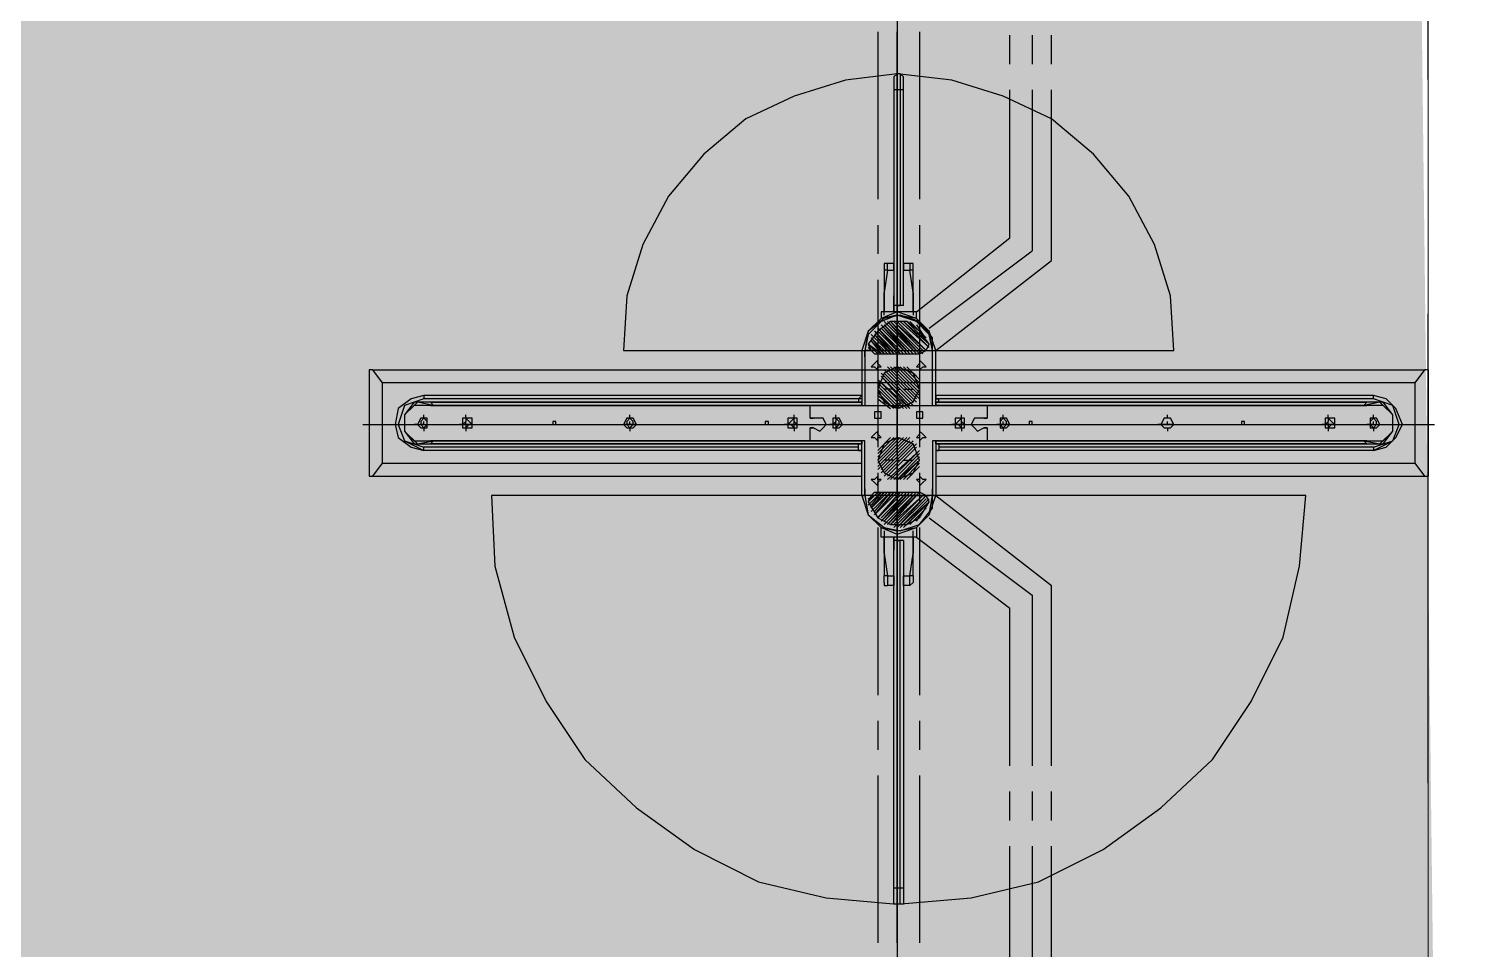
# Model space of a CAD drawing. Header units: millimetres. Extents: x 2335845 to 2509607, y 289014 to 361737.
# Drawn here: x 2374382 to 2375909, y 324178 to 325159 of the extents above; entities that cross this region are included whole.
import ezdxf

# ---------------------------------------------------------------- set-up
doc = ezdxf.new("R2010")
doc.units = ezdxf.units.MM
doc.linetypes.add('DASHED', pattern=[0.75, 0.5, -0.25])
for name, color, linetype in [('FLOOR MARK', 7, 'Continuous'), ('PDF_6', 7, 'Continuous'), ('PDF_AR_01_PARTITION FULL HT', 7, 'Continuous'), ('PDF_BORDTEXT', 7, 'Continuous'), ('PDF_Centre', 7, 'Continuous'), ('PDF_DIMS', 7, 'Continuous'), ('PDF_FLs Combi Centre (N-W)', 7, 'Continuous'), ('PDF_NEW', 7, 'Continuous')]:
    doc.layers.add(name, color=color, linetype=linetype)
for name, color, linetype, lineweight in [('FURNITURE', 30, 'Continuous', 5), ('TOA-FC-GYPSUM', 250, 'Continuous', 5), ('TOA-FL-CPT-1', 8, 'Continuous', 5), ('TOA-FL-TILE-1', 8, 'Continuous', 5)]:
    doc.layers.add(name, color=color, linetype=linetype, lineweight=lineweight)

# ---------------------------------------------------------------- blocks, each defined once
blk = doc.blocks.new('G$C45963954')
at = {"layer": 'PDF_6', "color": 6, "true_color": 0xff00ff}
for points in [[(944.8, 689.5), (919.3, 660.3), (948.5, 689.5), (919.3, 656.7)], [(919.3, 667.6), (937.6, 685.8)], [(919.3, 663.9), (941.2, 685.8)], [(952.1, 685.8), (919.3, 649.4), (952.1, 682.2)], [(955.8, 682.2), (919.3, 645.7), (955.8, 678.5), (919.3, 642.1), (955.8, 674.9), (919.3, 638.4)], [(923, 674.9), (933.9, 682.2)], [(1149.1, 638.4), (1112.7, 674.9), (1149.1, 642.1), (1112.7, 678.5), (1149.1, 645.7), (1116.3, 682.2), (1149.1, 649.4)], [(1152.8, 649.4), (1116.3, 685.8), (1152.8, 653), (1120, 685.8)], [(1152.8, 656.7), (1120, 689.5)], [(1152.8, 660.3), (1123.6, 689.5), (1149.1, 660.3)], [(1149.1, 663.9), (1127.3, 685.8)], [(1149.1, 667.6), (1130.9, 685.8)], [(1145.5, 674.9), (1134.5, 682.2)], [(955.8, 671.2), (923, 638.4), (955.8, 667.6), (923, 634.8), (955.8, 663.9), (926.6, 634.8)], [(970.4, 663.9), (985, 678.5)], [(970.4, 660.3), (988.6, 678.5)], [(970.4, 656.7), (992.3, 678.5)], [(970.4, 642.1), (1006.9, 678.5)], [(974, 667.6), (981.3, 674.9)], [(977.7, 638.4), (1010.5, 671.2)], [(1014.2, 667.6), (981.3, 634.8), (1017.8, 667.6), (985, 631.1), (1017.8, 663.9), (985, 631.1)], [(1087.1, 631.1), (1050.6, 667.6)], [(1090.8, 638.4), (1057.9, 671.2)], [(1098.1, 642.1), (1065.2, 678.5), (1098.1, 645.7), (1065.2, 678.5)], [(1072.5, 678.5), (1098.1, 653), (1076.2, 678.5), (1098.1, 656.7)], [(1098.1, 660.3), (1079.8, 678.5)], [(1098.1, 663.9), (1083.5, 678.5)], [(1094.4, 667.6), (1087.1, 674.9)], [(1141.8, 634.8), (1112.7, 663.9), (1145.5, 634.8), (1112.7, 667.6), (1145.5, 638.4), (1112.7, 671.2)], [(955.8, 660.3), (926.6, 631.1), (955.8, 656.7), (930.3, 631.1)], [(955.8, 653), (930.3, 627.5), (955.8, 649.4), (933.9, 627.5), (955.8, 645.7), (933.9, 623.8)], [(995.9, 631.1), (1017.8, 653)], [(1072.5, 631.1), (1050.6, 653)], [(1141.8, 631.1), (1112.7, 656.7), (1141.8, 631.1), (1112.7, 660.3)], [(1138.2, 627.5), (1112.7, 649.4), (1138.2, 627.5), (1112.7, 653)], [(955.8, 642.1), (937.6, 623.8), (955.8, 638.4), (941.2, 623.8), (955.8, 634.8), (944.8, 620.2), (955.8, 631.1)], [(999.6, 631.1), (1017.8, 649.4), (1003.2, 631.1)], [(1006.9, 631.1), (1017.8, 645.7)], [(1065.2, 631.1), (1050.6, 645.7)], [(1134.5, 623.8), (1112.7, 645.7), (1134.5, 627.5)], [(1130.9, 623.8), (1112.7, 638.4), (1130.9, 623.8), (1112.7, 642.1)], [(1127.3, 620.2), (1112.7, 634.8), (1127.3, 623.8)], [(948.5, 620.2), (955.8, 627.5)], [(1123.6, 620.2), (1112.7, 631.1)], [(1120, 620.2), (1116.3, 627.5)], [(1120, 623.8), (1116.3, 623.8)]]:
    blk.add_lwpolyline(points, dxfattribs=at)
for points in [[(919.3, 653), (952.1, 685.8)], [(970.4, 653), (995.9, 678.5)], [(970.4, 649.4), (999.6, 678.5)], [(970.4, 645.7), (1003.2, 678.5)], [(974, 642.1), (1006.9, 674.9)], [(974, 638.4), (1010.5, 674.9)], [(977.7, 634.8), (1014.2, 671.2)], [(1090.8, 634.8), (1054.3, 671.2)], [(1087.1, 634.8), (1054.3, 667.6)], [(1094.4, 638.4), (1057.9, 674.9)], [(1094.4, 642.1), (1061.6, 674.9)], [(1098.1, 649.4), (1068.9, 678.5)], [(988.6, 631.1), (1017.8, 660.3)], [(992.3, 631.1), (1017.8, 656.7)], [(1083.5, 631.1), (1050.6, 663.9)], [(1079.8, 631.1), (1050.6, 660.3)], [(1076.2, 631.1), (1050.6, 656.7)], [(1068.9, 631.1), (1050.6, 649.4)]]:
    blk.add_lwpolyline(points, close=True, dxfattribs=at)
at = {"layer": 'PDF_AR_01_PARTITION FULL HT', "color": 2, "true_color": 0xffff00}
blk.add_lwpolyline([(120.4, 653), (2247.2, 653)], dxfattribs=at)
at = {"layer": 'PDF_BORDTEXT', "color": 2, "true_color": 0xffff00}
for points in [[(952.1, 342.9), (952.1, 966.7)], [(638.4, 653), (952.1, 653)], [(1579.6, 653), (1116.3, 653)]]:
    blk.add_lwpolyline(points, dxfattribs=at)
at = {"layer": 'PDF_Centre', "color": 8, "true_color": 0x808080}
for points in [[(627.5, 828.1), (594.6, 828.1)], [(850, 828.1), (656.7, 828.1)], [(952.1, 696.8), (850, 828.1)], [(1116.3, 696.8), (1218.5, 828.1)], [(1422.7, 828.1), (1218.5, 828.1)], [(1484.8, 828.1), (1451.9, 828.1)], [(1703.6, 828.1), (1513.9, 828.1)], [(594.6, 806.2), (627.5, 806.2)], [(656.7, 806.2), (839.1, 806.2)], [(926.6, 689.5), (839.1, 806.2)], [(1141.8, 689.5), (1229.4, 806.2)], [(1229.4, 806.2), (1422.7, 806.2)], [(1451.9, 806.2), (1484.8, 806.2)], [(1513.9, 806.2), (1703.6, 806.2)], [(627.5, 780.7), (594.6, 780.7)], [(824.5, 780.7), (656.7, 780.7)], [(908.4, 674.9), (824.5, 780.7)], [(1163.7, 674.9), (1244, 780.7)], [(1422.7, 780.7), (1244, 780.7)], [(1484.8, 780.7), (1451.9, 780.7)], [(1703.6, 780.7), (1513.9, 780.7)], [(591, 678.5), (780.7, 678.5)], [(809.9, 678.5), (842.7, 678.5)], [(871.9, 678.5), (1061.6, 678.5)], [(1090.8, 678.5), (1123.6, 678.5)], [(1152.8, 678.5), (1342.5, 678.5)], [(1371.7, 678.5), (1404.5, 678.5)], [(1433.7, 678.5), (1623.4, 678.5)], [(780.7, 653), (591, 653)], [(842.7, 653), (809.9, 653)], [(1061.6, 653), (871.9, 653)], [(1123.6, 653), (1090.8, 653)], [(1342.5, 653), (1152.8, 653)], [(1404.5, 653), (1371.7, 653)], [(1623.4, 653), (1433.7, 653)], [(591, 631.1), (780.7, 631.1)], [(809.9, 631.1), (842.7, 631.1)], [(871.9, 631.1), (1061.6, 631.1)], [(1090.8, 631.1), (1123.6, 631.1)], [(1152.8, 631.1), (1342.5, 631.1)], [(1371.7, 631.1), (1404.5, 631.1)], [(1433.7, 631.1), (1623.4, 631.1)]]:
    blk.add_lwpolyline(points, dxfattribs=at)
at = {"layer": 'PDF_DIMS', "color": 4, "true_color": 0x00ffff}
blk.add_lwpolyline([(1036.1, 47.4), (1036.1, 1262.2)], dxfattribs=at)
at = {"layer": 'PDF_FLs Combi Centre (N-W)', "color": 2}
for points in [[(974, 1254.9), (974, 1251.3)], [(974, 1254.9), (1094.4, 1254.9)], [(988.6, 1240.3), (974, 1251.3)], [(974, 58.4), (974, 1251.3)], [(1094.4, 1251.3), (1079.8, 1240.3)], [(1094.4, 1251.3), (1094.4, 1254.9)], [(1094.4, 696.8), (1094.4, 1251.3)], [(1079.8, 1240.3), (988.6, 1240.3)], [(988.6, 1240.3), (988.6, 69.3)], [(1079.8, 696.8), (1079.8, 1240.3)], [(1061.6, 1192.9), (1054.3, 1214.8), (1036.1, 1222.1), (1014.2, 1214.8), (1006.9, 1192.9)], [(1057.9, 1185.6), (1057.9, 1203.9), (1043.3, 1214.8), (1025.1, 1214.8), (1010.5, 1203.9), (1010.5, 1185.6)], [(1054.3, 1182), (1057.9, 1200.2), (1043.3, 1214.8), (1025.1, 1214.8), (1010.5, 1200.2), (1014.2, 1182)], [(1054.3, 1185.6), (1054.3, 1203.9), (1043.3, 1214.8), (1025.1, 1214.8), (1014.2, 1203.9), (1014.2, 1185.6)], [(1054.3, 1185.6), (1054.3, 1203.9), (1043.3, 1214.8), (1025.1, 1214.8), (1014.2, 1203.9), (1014.2, 1185.6)], [(1006.9, 1192.9), (1006.9, 700.4)], [(1010.5, 1185.6), (1014.2, 1182)], [(1010.5, 696.8), (1010.5, 1185.6)], [(1014.2, 755.2), (1014.2, 1185.6)], [(1014.2, 1182), (1014.2, 1185.6)], [(1054.3, 1185.6), (1054.3, 755.2)], [(1054.3, 1185.6), (1054.3, 1182)], [(1054.3, 1182), (1057.9, 1185.6)], [(1057.9, 1185.6), (1057.9, 696.8)], [(1061.6, 1192.9), (1061.6, 700.4)], [(1014.2, 1182), (1014.2, 1178.3)], [(1014.2, 1182), (1014.2, 1178.3)], [(1014.2, 1182), (1014.2, 696.8)], [(1054.3, 1178.3), (1054.3, 1182)], [(1054.3, 696.8), (1054.3, 1182)], [(1054.3, 1178.3), (1054.3, 1182)], [(1057.9, 1171), (1057.9, 715)], [(1036.1, 1149.1), (1036.1, 1138.2)], [(1116.3, 193.3), (1196.6, 197), (1276.8, 218.9), (1349.8, 255.4), (1415.5, 299.1), (1470.2, 357.5), (1517.6, 423.2), (1554.1, 496.1), (1572.3, 572.7), (1579.6, 653), (1572.3, 736.9), (1554.1, 813.5), (1517.6, 886.5), (1470.2, 952.1), (1415.5, 1010.5), (1349.8, 1054.3), (1276.8, 1090.8), (1196.6, 1109), (1116.3, 1116.3)], [(1116.3, 1116.3), (1116.3, 193.3)], [(952.1, 966.7), (890.1, 963.1), (831.8, 944.8), (777, 915.7), (729.6, 875.5), (689.5, 828.1), (663.9, 773.4), (645.7, 715), (638.4, 653), (645.7, 594.6), (663.9, 536.3), (689.5, 481.5), (729.6, 434.1), (777, 394), (831.8, 364.8), (890.1, 346.6), (952.1, 342.9)], [(1036.1, 966.7), (1036.1, 952.1)], [(1036.1, 780.7), (1036.1, 769.7)], [(1014.2, 755.2), (1028.8, 755.2)], [(1014.2, 554.5), (1014.2, 755.2)], [(1014.2, 755.2), (1028.8, 755.2)], [(1028.8, 751.5), (1028.8, 755.2)], [(1028.8, 755.2), (1028.8, 751.5)], [(1028.8, 751.5), (1028.8, 744.2), (1028.8, 740.6), (1036.1, 736.9), (1039.7, 740.6), (1043.3, 744.2), (1039.7, 751.5)], [(1028.8, 751.5), (1028.8, 744.2), (1028.8, 740.6), (1036.1, 736.9), (1039.7, 740.6), (1043.3, 744.2), (1039.7, 751.5)], [(1039.7, 755.2), (1054.3, 755.2)], [(1039.7, 755.2), (1039.7, 751.5)], [(1039.7, 751.5), (1039.7, 755.2)], [(1039.7, 755.2), (1054.3, 755.2)], [(1054.3, 755.2), (1054.3, 693.1)], [(1036.1, 729.6), (1036.1, 718.7)], [(1057.9, 715), (1057.9, 711.4)], [(1003.2, 696.8), (1006.9, 696.8), (1006.9, 700.4)], [(1010.5, 700.4), (1006.9, 700.4)], [(1010.5, 700.4), (1010.5, 696.8)], [(1057.9, 700.4), (1057.9, 696.8)], [(1057.9, 700.4), (1065.2, 700.4)], [(1065.2, 696.8), (1065.2, 700.4)], [(952.1, 696.8), (930.3, 689.5), (915.7, 674.9), (908.4, 653), (915.7, 634.8), (930.3, 620.2), (952.1, 612.9)], [(952.1, 693.1), (933.9, 689.5), (919.3, 674.9), (912, 653), (919.3, 634.8), (933.9, 620.2), (952.1, 616.5)], [(952.1, 693.1), (930.3, 689.5), (915.7, 674.9), (912, 653), (915.7, 634.8), (930.3, 620.2), (952.1, 616.5)], [(952.1, 693.1), (930.3, 689.5), (919.3, 674.9), (912, 653), (919.3, 634.8), (930.3, 620.2), (952.1, 616.5)], [(959.4, 693.1), (937.6, 693.1), (919.3, 678.5), (912, 656.7), (915.7, 638.4), (930.3, 620.2), (952.1, 616.5)], [(944.8, 689.5), (930.3, 678.5), (919.3, 663.9), (919.3, 645.7), (930.3, 631.1), (944.8, 620.2)], [(955.8, 678.5), (952.1, 685.8), (944.8, 689.5)], [(1014.2, 696.8), (952.1, 696.8)], [(1014.2, 693.1), (952.1, 693.1)], [(1014.2, 693.1), (952.1, 693.1)], [(959.4, 693.1), (952.1, 693.1)], [(959.4, 693.1), (955.8, 693.1)], [(1010.5, 696.8), (1014.2, 696.8)], [(1057.9, 696.8), (1054.3, 696.8)], [(1054.3, 696.8), (1116.3, 696.8)], [(1054.3, 693.1), (1116.3, 693.1)], [(1054.3, 693.1), (1116.3, 693.1)], [(1109, 693.1), (1116.3, 693.1)], [(1109, 693.1), (1112.7, 693.1)], [(1112.7, 693.1), (1109, 693.1)], [(1112.7, 693.1), (1109, 693.1)], [(1116.3, 616.5), (1138.2, 620.2), (1152.8, 638.4), (1156.4, 656.7), (1149.1, 678.5), (1130.9, 693.1), (1112.7, 693.1)], [(1123.6, 689.5), (1116.3, 685.8), (1112.7, 678.5)], [(1116.3, 612.9), (1138.2, 620.2), (1152.8, 634.8), (1160.1, 653), (1152.8, 674.9), (1138.2, 689.5), (1116.3, 696.8)], [(1116.3, 616.5), (1138.2, 620.2), (1152.8, 634.8), (1156.4, 653), (1152.8, 674.9), (1138.2, 689.5), (1116.3, 693.1)], [(1116.3, 616.5), (1138.2, 620.2), (1152.8, 634.8), (1156.4, 653), (1152.8, 674.9), (1138.2, 689.5), (1116.3, 693.1)], [(1116.3, 616.5), (1138.2, 620.2), (1152.8, 634.8), (1156.4, 653), (1152.8, 674.9), (1138.2, 689.5), (1116.3, 693.1)], [(1123.6, 620.2), (1141.8, 631.1), (1149.1, 645.7), (1149.1, 663.9), (1141.8, 678.5), (1123.6, 689.5)], [(860.9, 671.2), (857.3, 671.2), (853.6, 671.2)], [(853.6, 671.2), (853.6, 667.6)], [(853.6, 667.6), (853.6, 660.3)], [(886.5, 671.2), (860.9, 671.2)], [(908.4, 671.2), (886.5, 671.2)], [(915.7, 674.9), (908.4, 674.9)], [(908.4, 674.9), (908.4, 671.2)], [(908.4, 671.2), (908.4, 638.4)], [(955.8, 627.5), (955.8, 678.5)], [(1112.7, 627.5), (1112.7, 678.5)], [(1152.8, 674.9), (1163.7, 674.9)], [(1163.7, 674.9), (1163.7, 671.2)], [(1163.7, 671.2), (1163.7, 638.4)], [(1163.7, 671.2), (1182, 671.2)], [(1207.5, 671.2), (1182, 671.2)], [(1207.5, 671.2), (1211.2, 671.2), (1214.8, 671.2)], [(1218.5, 667.6), (1214.8, 671.2)], [(1218.5, 667.6), (1218.5, 660.3)], [(642.1, 660.3), (638.4, 656.7)], [(638.4, 656.7), (656.7, 656.7)], [(638.4, 656.7), (638.4, 653)], [(638.4, 656.7), (901.1, 656.7)], [(656.7, 653), (638.4, 653)], [(638.4, 653), (642.1, 649.4)], [(901.1, 653), (638.4, 653)], [(656.7, 660.3), (642.1, 660.3)], [(901.1, 660.3), (642.1, 660.3)], [(853.6, 660.3), (860.9, 660.3)], [(890.1, 660.3), (860.9, 660.3)], [(901.1, 660.3), (901.1, 656.7)], [(901.1, 660.3), (901.1, 656.7)], [(901.1, 656.7), (901.1, 653)], [(901.1, 653), (901.1, 656.7)], [(901.1, 653), (901.1, 649.4)], [(901.1, 653), (901.1, 649.4)], [(1014.2, 656.7), (1010.5, 656.7)], [(1014.2, 653), (1010.5, 653)], [(1014.2, 656.7), (1014.2, 653)], [(1167.4, 660.3), (1561.4, 660.3)], [(1167.4, 660.3), (1167.4, 656.7)], [(1167.4, 660.3), (1167.4, 656.7)], [(1561.4, 656.7), (1167.4, 656.7)], [(1167.4, 656.7), (1167.4, 653)], [(1167.4, 653), (1167.4, 656.7)], [(1167.4, 653), (1561.4, 653)], [(1167.4, 653), (1167.4, 649.4)], [(1167.4, 653), (1167.4, 649.4)], [(1178.3, 660.3), (1207.5, 660.3)], [(1218.5, 660.3), (1207.5, 660.3)], [(1561.4, 660.3), (1579.6, 660.3)], [(1579.6, 656.7), (1561.4, 656.7)], [(1561.4, 653), (1579.6, 653)], [(1579.6, 660.3), (1579.6, 656.7)], [(1579.6, 656.7), (1579.6, 653)], [(1579.6, 653), (1579.6, 649.4)], [(642.1, 649.4), (656.7, 649.4)], [(642.1, 649.4), (901.1, 649.4)], [(853.6, 649.4), (853.6, 642.1)], [(860.9, 649.4), (853.6, 649.4)], [(853.6, 642.1), (853.6, 638.4)], [(853.6, 638.4), (857.3, 638.4), (860.9, 638.4)], [(860.9, 649.4), (908.4, 649.4)], [(860.9, 638.4), (886.5, 638.4)], [(886.5, 638.4), (908.4, 638.4)], [(908.4, 649.4), (890.1, 649.4)], [(908.4, 638.4), (908.4, 634.8)], [(908.4, 634.8), (915.7, 634.8)], [(1163.7, 634.8), (1152.8, 634.8)], [(1207.5, 649.4), (1163.7, 649.4)], [(1163.7, 649.4), (1178.3, 649.4)], [(1163.7, 638.4), (1163.7, 634.8)], [(1182, 638.4), (1163.7, 638.4)], [(1561.4, 649.4), (1167.4, 649.4)], [(1182, 638.4), (1207.5, 638.4)], [(1207.5, 649.4), (1218.5, 649.4)], [(1214.8, 638.4), (1211.2, 638.4), (1207.5, 638.4)], [(1214.8, 638.4), (1218.5, 638.4), (1218.5, 642.1)], [(1218.5, 649.4), (1218.5, 642.1)], [(1579.6, 649.4), (1561.4, 649.4)], [(944.8, 620.2), (952.1, 623.8), (955.8, 627.5)], [(1112.7, 627.5), (1116.3, 623.8), (1123.6, 620.2)], [(952.1, 616.5), (1014.2, 616.5)], [(952.1, 616.5), (1014.2, 616.5)], [(952.1, 616.5), (959.4, 616.5)], [(959.4, 616.5), (955.8, 616.5), (952.1, 616.5)], [(952.1, 612.9), (1014.2, 612.9)], [(955.8, 616.5), (959.4, 616.5)], [(1006.9, 609.2), (1003.2, 612.9)], [(1006.9, 609.2), (1010.5, 609.2)], [(1006.9, 609.2), (1006.9, 116.7)], [(1010.5, 612.9), (1010.5, 609.2)], [(1014.2, 612.9), (1010.5, 612.9)], [(1010.5, 124), (1010.5, 612.9)], [(1014.2, 612.9), (1014.2, 127.7)], [(1116.3, 616.5), (1054.3, 616.5)], [(1054.3, 616.5), (1054.3, 554.5)], [(1116.3, 616.5), (1054.3, 616.5)], [(1054.3, 127.7), (1054.3, 612.9)], [(1054.3, 612.9), (1057.9, 612.9)], [(1116.3, 612.9), (1054.3, 612.9)], [(1057.9, 612.9), (1057.9, 609.2)], [(1057.9, 612.9), (1057.9, 124)], [(1061.6, 609.2), (1057.9, 609.2)], [(1061.6, 609.2), (1061.6, 116.7)], [(1065.2, 609.2), (1061.6, 609.2)], [(1065.2, 609.2), (1065.2, 612.9)], [(1079.8, 69.3), (1079.8, 612.9)], [(1094.4, 58.4), (1094.4, 612.9)], [(1116.3, 616.5), (1109, 616.5)], [(1112.7, 616.5), (1109, 616.5)], [(1109, 616.5), (1112.7, 616.5)], [(1109, 616.5), (1112.7, 616.5)], [(1112.7, 616.5), (1116.3, 616.5)], [(1036.1, 591), (1036.1, 580)], [(1057.9, 598.3), (1057.9, 594.6)], [(1057.9, 594.6), (1057.9, 138.6)], [(1039.7, 558.2), (1043.3, 565.5), (1039.7, 569.1), (1036.1, 572.7), (1028.8, 569.1), (1028.8, 565.5), (1028.8, 558.2)], [(1039.7, 558.2), (1043.3, 565.5), (1039.7, 569.1), (1036.1, 572.7), (1028.8, 569.1), (1028.8, 565.5), (1028.8, 558.2)], [(1014.2, 124), (1014.2, 554.5)], [(1028.8, 554.5), (1014.2, 554.5)], [(1028.8, 554.5), (1014.2, 554.5)], [(1028.8, 554.5), (1028.8, 558.2)], [(1028.8, 558.2), (1028.8, 554.5)], [(1039.7, 558.2), (1039.7, 554.5)], [(1039.7, 554.5), (1039.7, 558.2)], [(1054.3, 554.5), (1039.7, 554.5)], [(1054.3, 554.5), (1039.7, 554.5)], [(1054.3, 554.5), (1054.3, 124)], [(1036.1, 539.9), (1036.1, 529)], [(1036.1, 357.5), (1036.1, 342.9)], [(1036.1, 171.5), (1036.1, 160.5)], [(1014.2, 131.3), (1014.2, 127.7)], [(1054.3, 127.7), (1054.3, 131.3)], [(1006.9, 116.7), (1014.2, 94.8), (1036.1, 87.6), (1054.3, 94.8), (1061.6, 116.7)], [(1014.2, 127.7), (1010.5, 109.4), (1025.1, 94.8), (1043.3, 94.8), (1057.9, 109.4), (1054.3, 127.7)], [(1014.2, 127.7), (1010.5, 124)], [(1010.5, 124), (1010.5, 105.8), (1025.1, 94.8), (1043.3, 94.8), (1057.9, 105.8), (1057.9, 124)], [(1014.2, 124), (1014.2, 127.7)], [(1014.2, 124), (1014.2, 105.8), (1025.1, 94.8), (1043.3, 94.8), (1054.3, 105.8), (1054.3, 124)], [(1014.2, 124), (1014.2, 105.8), (1025.1, 94.8), (1043.3, 94.8), (1054.3, 105.8), (1054.3, 124)], [(1054.3, 127.7), (1054.3, 124)], [(1057.9, 124), (1054.3, 127.7)], [(988.6, 69.3), (1079.8, 69.3)], [(1079.8, 69.3), (1094.4, 58.4)], [(974, 54.7), (1094.4, 54.7)], [(1094.4, 54.7), (1094.4, 58.4)]]:
    blk.add_lwpolyline(points, dxfattribs=at)
at = {"layer": 'PDF_FLs Combi Centre (N-W)', "color": 8, "true_color": 0x808080}
for points in [[(1065.2, 1192.9), (1061.6, 1207.5), (1050.6, 1218.5), (1036.1, 1225.8), (1017.8, 1218.5), (1006.9, 1207.5), (1003.2, 1192.9)], [(1065.2, 1192.9), (1054.3, 1214.8), (1036.1, 1222.1), (1014.2, 1214.8), (1006.9, 1192.9)], [(1006.9, 1192.9), (1003.2, 1192.9)], [(1003.2, 1192.9), (1003.2, 696.8)], [(1006.9, 1192.9), (1006.9, 696.8)], [(1010.5, 1185.6), (1010.5, 696.8)], [(1057.9, 696.8), (1057.9, 1185.6)], [(1061.6, 1192.9), (1065.2, 1192.9)], [(1065.2, 1192.9), (1065.2, 696.8)], [(1065.2, 1192.9), (1065.2, 696.8)], [(1014.2, 696.8), (1014.2, 1182)], [(1054.3, 1182), (1054.3, 696.8)], [(952.1, 693.1), (952.1, 696.8)], [(1116.3, 693.1), (1116.3, 696.8)], [(853.6, 667.6), (857.3, 667.6), (860.9, 667.6)], [(860.9, 671.2), (860.9, 667.6)], [(886.5, 671.2), (860.9, 667.6)], [(860.9, 660.3), (860.9, 667.6)], [(886.5, 671.2), (908.4, 671.2)], [(908.4, 671.2), (912, 671.2)], [(1163.7, 671.2), (1156.4, 671.2)], [(1182, 671.2), (1163.7, 671.2)], [(1207.5, 667.6), (1182, 671.2)], [(1207.5, 671.2), (1207.5, 667.6)], [(1218.5, 667.6), (1214.8, 667.6), (1211.2, 667.6), (1207.5, 667.6)], [(1207.5, 660.3), (1207.5, 667.6)], [(656.7, 660.3), (656.7, 656.7)], [(656.7, 656.7), (656.7, 653)], [(656.7, 653), (656.7, 649.4)], [(1561.4, 660.3), (1561.4, 656.7)], [(1561.4, 656.7), (1561.4, 653)], [(1561.4, 653), (1561.4, 649.4)], [(860.9, 642.1), (857.3, 642.1), (853.6, 642.1)], [(860.9, 642.1), (860.9, 649.4)], [(860.9, 642.1), (886.5, 638.4)], [(860.9, 642.1), (860.9, 638.4)], [(908.4, 638.4), (886.5, 638.4)], [(912, 638.4), (908.4, 638.4)], [(1156.4, 638.4), (1163.7, 638.4)], [(1163.7, 638.4), (1182, 638.4)], [(1182, 638.4), (1207.5, 642.1)], [(1207.5, 642.1), (1207.5, 649.4)], [(1207.5, 642.1), (1211.2, 642.1), (1214.8, 642.1), (1218.5, 642.1)], [(1207.5, 642.1), (1207.5, 638.4)], [(952.1, 612.9), (952.1, 616.5)], [(1003.2, 612.9), (1003.2, 116.7)], [(1006.9, 612.9), (1006.9, 116.7)], [(1010.5, 612.9), (1010.5, 124)], [(1014.2, 127.7), (1014.2, 612.9)], [(1054.3, 612.9), (1054.3, 127.7)], [(1057.9, 124), (1057.9, 612.9)], [(1065.2, 612.9), (1065.2, 116.7)], [(1065.2, 612.9), (1065.2, 116.7)], [(1116.3, 612.9), (1116.3, 616.5)], [(1003.2, 116.7), (1006.9, 116.7)], [(1003.2, 116.7), (1006.9, 102.1), (1017.8, 87.6), (1036.1, 83.9), (1050.6, 87.6), (1061.6, 102.1), (1065.2, 116.7)], [(1006.9, 116.7), (1014.2, 94.8), (1036.1, 87.6), (1054.3, 94.8), (1065.2, 116.7)], [(1065.2, 116.7), (1061.6, 116.7)]]:
    blk.add_lwpolyline(points, dxfattribs=at)
at = {"layer": 'PDF_FLs Combi Centre (N-W)', "color": 2}
for points in [[(1039.7, 1192.9), (1039.7, 1196.6), (1036.1, 1200.2), (1028.8, 1196.6), (1028.8, 1192.9), (1028.8, 1189.3), (1036.1, 1189.3), (1039.7, 1189.3)], [(1039.7, 1192.9), (1036.1, 1196.6), (1032.4, 1196.6), (1028.8, 1192.9), (1032.4, 1189.3), (1036.1, 1189.3)], [(1039.7, 1141.8), (1039.7, 1149.1), (1036.1, 1149.1), (1028.8, 1149.1), (1028.8, 1141.8), (1028.8, 1138.2), (1036.1, 1138.2), (1039.7, 1138.2)], [(1039.7, 1141.8), (1036.1, 1145.5), (1036.1, 1149.1), (1032.4, 1145.5), (1028.8, 1141.8), (1032.4, 1141.8), (1036.1, 1138.2), (1036.1, 1141.8)], [(1036.1, 1043.3), (1036.1, 1047), (1032.4, 1047), (1032.4, 1043.3)], [(1039.7, 959.4), (1039.7, 963.1), (1036.1, 966.7), (1028.8, 963.1), (1028.8, 959.4), (1028.8, 955.8), (1036.1, 952.1), (1039.7, 955.8)], [(1036.1, 806.2), (1032.4, 806.2), (1032.4, 802.6), (1036.1, 802.6)], [(1039.7, 773.4), (1039.7, 777), (1036.1, 780.7), (1028.8, 777), (1028.8, 773.4), (1028.8, 769.7), (1036.1, 769.7), (1039.7, 769.7)], [(1039.7, 773.4), (1036.1, 777), (1032.4, 777), (1028.8, 773.4), (1032.4, 769.7), (1036.1, 769.7)], [(1039.7, 726), (1039.7, 729.6), (1036.1, 729.6), (1028.8, 729.6), (1028.8, 726), (1028.8, 718.7), (1036.1, 718.7), (1039.7, 718.7)], [(1039.7, 726), (1036.1, 726), (1036.1, 729.6), (1032.4, 726), (1028.8, 726), (1032.4, 722.3), (1036.1, 718.7), (1036.1, 722.3)], [(974, 678.5), (970.4, 682.2), (970.4, 685.8), (966.7, 682.2), (963.1, 678.5), (966.7, 678.5), (970.4, 674.9), (970.4, 678.5)], [(1028.8, 678.5), (1028.8, 682.2), (1025.1, 682.2), (1021.5, 682.2), (1021.5, 678.5), (1021.5, 674.9), (1025.1, 674.9), (1028.8, 674.9)], [(1054.3, 678.5), (1050.6, 682.2), (1050.6, 685.8), (1047, 682.2), (1043.3, 678.5), (1047, 678.5), (1050.6, 674.9), (1050.6, 678.5)], [(1105.4, 678.5), (1101.7, 682.2), (1098.1, 685.8), (1098.1, 682.2), (1094.4, 678.5), (1098.1, 678.5), (1098.1, 674.9), (1101.7, 678.5)], [(1017.8, 653), (1010.5, 671.2), (995.9, 678.5), (977.7, 671.2), (970.4, 653), (977.7, 638.4), (995.9, 631.1), (1010.5, 638.4)], [(1098.1, 653), (1090.8, 671.2), (1076.2, 678.5), (1057.9, 671.2), (1050.6, 653), (1057.9, 638.4), (1076.2, 631.1), (1090.8, 638.4)], [(974, 631.1), (970.4, 631.1), (970.4, 634.8), (966.7, 631.1), (963.1, 631.1), (966.7, 627.5), (970.4, 623.8), (970.4, 627.5)], [(1028.8, 631.1), (1028.8, 634.8), (1025.1, 634.8), (1021.5, 634.8), (1021.5, 631.1), (1021.5, 627.5), (1025.1, 627.5), (1028.8, 627.5)], [(1054.3, 631.1), (1050.6, 631.1), (1050.6, 634.8), (1047, 631.1), (1043.3, 631.1), (1047, 627.5), (1050.6, 623.8), (1050.6, 627.5)], [(1105.4, 631.1), (1101.7, 631.1), (1098.1, 634.8), (1098.1, 631.1), (1094.4, 631.1), (1098.1, 627.5), (1098.1, 623.8), (1101.7, 627.5)], [(1039.7, 583.7), (1039.7, 587.3), (1036.1, 591), (1028.8, 587.3), (1028.8, 583.7), (1028.8, 580), (1036.1, 580), (1039.7, 580)], [(1039.7, 583.7), (1036.1, 587.3), (1032.4, 587.3), (1028.8, 583.7), (1032.4, 583.7), (1036.1, 580), (1036.1, 583.7)], [(1039.7, 536.3), (1039.7, 539.9), (1036.1, 539.9), (1028.8, 539.9), (1028.8, 536.3), (1028.8, 529), (1036.1, 529), (1039.7, 529)], [(1039.7, 536.3), (1036.1, 536.3), (1036.1, 539.9), (1032.4, 536.3), (1028.8, 536.3), (1032.4, 532.6), (1036.1, 529), (1036.1, 532.6)], [(1036.1, 503.4), (1036.1, 507.1), (1032.4, 507.1), (1032.4, 503.4)], [(1039.7, 350.2), (1039.7, 353.9), (1036.1, 357.5), (1028.8, 353.9), (1028.8, 350.2), (1028.8, 346.6), (1036.1, 342.9), (1039.7, 346.6)], [(1039.7, 350.2), (1036.1, 353.9), (1032.4, 353.9), (1028.8, 350.2), (1032.4, 346.6), (1036.1, 346.6)], [(1036.1, 266.3), (1032.4, 266.3), (1032.4, 262.7), (1036.1, 262.7)], [(1039.7, 164.2), (1039.7, 171.5), (1036.1, 171.5), (1028.8, 171.5), (1028.8, 164.2), (1028.8, 160.5), (1036.1, 160.5), (1039.7, 160.5)], [(1039.7, 164.2), (1036.1, 167.8), (1036.1, 171.5), (1032.4, 167.8), (1028.8, 164.2), (1032.4, 164.2), (1036.1, 160.5), (1036.1, 164.2)], [(1039.7, 116.7), (1039.7, 120.4), (1036.1, 120.4), (1028.8, 120.4), (1028.8, 116.7), (1028.8, 113.1), (1036.1, 109.4), (1039.7, 113.1)], [(1039.7, 116.7), (1036.1, 120.4), (1032.4, 120.4), (1028.8, 116.7), (1032.4, 113.1), (1036.1, 113.1)]]:
    blk.add_lwpolyline(points, close=True, dxfattribs=at)
at = {"layer": 'PDF_FLs Combi Centre (N-W)', "color": 2, "true_color": 0xffff00}
for points in [[(974, 58.4), (988.6, 69.3)], [(974, 58.4), (974, 54.7)]]:
    blk.add_lwpolyline(points, dxfattribs=at)
at = {"layer": 'PDF_NEW', "color": 6, "true_color": 0xff00ff}
for points in [[(1036.1, 1200.2), (1036.1, 1203.9)], [(1028.8, 1192.9), (1025.1, 1192.9)], [(1036.1, 1192.9), (1032.4, 1192.9)], [(1036.1, 1192.9), (1036.1, 1196.6)], [(1036.1, 1192.9), (1036.1, 1189.3)], [(1036.1, 1189.3), (1036.1, 1185.6)], [(1039.7, 1192.9), (1043.3, 1192.9)], [(1028.8, 1141.8), (1025.1, 1141.8)], [(1036.1, 1141.8), (1032.4, 1141.8)], [(1036.1, 1149.1), (1036.1, 1152.8)], [(1036.1, 1141.8), (1036.1, 1145.5)], [(1036.1, 1138.2), (1036.1, 1134.5)], [(1039.7, 1141.8), (1043.3, 1141.8)], [(1028.8, 959.4), (1025.1, 959.4)], [(1036.1, 959.4), (1032.4, 959.4)], [(1036.1, 963.1), (1036.1, 966.7)], [(1036.1, 959.4), (1036.1, 963.1)], [(1036.1, 959.4), (1036.1, 955.8)], [(1039.7, 959.4), (1043.3, 959.4)], [(1036.1, 955.8), (1036.1, 948.5)], [(1036.1, 780.7), (1036.1, 784.3)], [(1028.8, 773.4), (1025.1, 773.4)], [(1036.1, 773.4), (1032.4, 773.4)], [(1036.1, 773.4), (1036.1, 777)], [(1036.1, 769.7), (1036.1, 766.1)], [(1039.7, 773.4), (1043.3, 773.4)], [(1036.1, 729.6), (1036.1, 733.3)], [(1028.8, 726), (1025.1, 726)], [(1036.1, 726), (1032.4, 726)], [(1036.1, 726), (1036.1, 722.3)], [(1036.1, 718.7), (1036.1, 715)], [(1039.7, 726), (1043.3, 726)], [(1036.1, 591), (1036.1, 594.6)], [(1036.1, 583.7), (1036.1, 587.3)], [(1028.8, 583.7), (1025.1, 583.7)], [(1036.1, 583.7), (1032.4, 583.7)], [(1036.1, 580), (1036.1, 576.4)], [(1039.7, 583.7), (1043.3, 583.7)], [(1028.8, 536.3), (1025.1, 536.3)], [(1036.1, 536.3), (1032.4, 536.3)], [(1036.1, 539.9), (1036.1, 543.6)], [(1036.1, 536.3), (1036.1, 532.6)], [(1039.7, 536.3), (1043.3, 536.3)], [(1036.1, 529), (1036.1, 525.3)], [(1036.1, 353.9), (1036.1, 361.2)], [(1028.8, 350.2), (1025.1, 350.2)], [(1036.1, 350.2), (1032.4, 350.2)], [(1036.1, 350.2), (1036.1, 353.9)], [(1036.1, 350.2), (1036.1, 346.6)], [(1036.1, 346.6), (1036.1, 342.9)], [(1039.7, 350.2), (1043.3, 350.2)], [(1028.8, 164.2), (1025.1, 164.2)], [(1036.1, 164.2), (1032.4, 164.2)], [(1036.1, 171.5), (1036.1, 175.1)], [(1036.1, 164.2), (1036.1, 167.8)], [(1039.7, 164.2), (1043.3, 164.2)], [(1036.1, 160.5), (1036.1, 156.9)], [(1028.8, 116.7), (1025.1, 116.7)], [(1036.1, 116.7), (1032.4, 116.7)], [(1036.1, 120.4), (1036.1, 124)], [(1036.1, 116.7), (1036.1, 113.1)], [(1039.7, 116.7), (1043.3, 116.7)], [(1036.1, 109.4), (1036.1, 105.8)]]:
    blk.add_lwpolyline(points, dxfattribs=at)
at = {"layer": 'PDF_NEW', "color": 2}
for points in [[(944.8, 689.5), (930.3, 678.5), (919.3, 663.9), (919.3, 645.7), (930.3, 631.1), (944.8, 620.2)], [(955.8, 678.5), (952.1, 685.8), (944.8, 689.5)], [(952.1, 660.3), (952.1, 689.5)], [(1123.6, 689.5), (1116.3, 685.8), (1112.7, 678.5)], [(1116.3, 660.3), (1116.3, 689.5)], [(1123.6, 620.2), (1141.8, 631.1), (1149.1, 645.7), (1149.1, 663.9), (1141.8, 678.5), (1123.6, 689.5)], [(955.8, 627.5), (955.8, 678.5)], [(995.9, 660.3), (995.9, 671.2)], [(1076.2, 660.3), (1076.2, 671.2)], [(1112.7, 627.5), (1112.7, 678.5)], [(948.5, 653), (915.7, 653)], [(952.1, 653), (948.5, 653)], [(952.1, 653), (952.1, 656.7)], [(952.1, 653), (955.8, 653)], [(955.8, 653), (988.6, 653)], [(988.6, 653), (981.3, 653)], [(995.9, 653), (992.3, 653)], [(995.9, 653), (995.9, 656.7)], [(999.6, 653), (1010.5, 653)], [(1068.9, 653), (1057.9, 653)], [(1076.2, 653), (1072.5, 653)], [(1076.2, 653), (1076.2, 656.7)], [(1079.8, 653), (1090.8, 653)], [(1112.7, 653), (1079.8, 653)], [(1116.3, 653), (1116.3, 656.7)], [(1116.3, 653), (1120, 653)], [(1123.6, 653), (1152.8, 653)], [(952.1, 649.4), (952.1, 616.5)], [(995.9, 649.4), (995.9, 638.4)], [(1076.2, 649.4), (1076.2, 638.4)], [(1116.3, 649.4), (1116.3, 616.5)], [(944.8, 620.2), (952.1, 623.8), (955.8, 627.5)], [(1112.7, 627.5), (1116.3, 623.8), (1123.6, 620.2)], [(1036.1, 591), (1036.1, 594.6)], [(1036.1, 583.7), (1036.1, 587.3)], [(1028.8, 583.7), (1025.1, 583.7)], [(1036.1, 583.7), (1032.4, 583.7)], [(1036.1, 580), (1036.1, 576.4)], [(1039.7, 583.7), (1043.3, 583.7)]]:
    blk.add_lwpolyline(points, dxfattribs=at)
for points in [[(1017.8, 653), (1010.5, 671.2), (995.9, 678.5), (977.7, 671.2), (970.4, 653), (977.7, 638.4), (995.9, 631.1), (1010.5, 638.4)], [(1098.1, 653), (1090.8, 671.2), (1076.2, 678.5), (1057.9, 671.2), (1050.6, 653), (1057.9, 638.4), (1076.2, 631.1), (1090.8, 638.4)]]:
    blk.add_lwpolyline(points, close=True, dxfattribs=at)

msp = doc.modelspace()

# ---------------------------------------------------------------- hatches: boundary and pattern name
at = {"layer": 'TOA-FC-GYPSUM'}
h = msp.add_hatch(dxfattribs=at)
h.set_pattern_fill('DASH', color=252, scale=50, angle=45)
h.set_pattern_definition([(45, (90021.14, 24146.98), (0, 224.506403), [158.75, -158.75])])
h.paths.add_polyline_path([(2376994.974, 331410.903), (2372813.454, 329459.517), (2374366.562, 325702.044), (2375873.321, 325702.043), (2375873.321, 323605.057), (2384478.461, 323601.624), (2384478.472, 325600.425), (2383044.681, 325601.625), (2383044.683, 331410.903)])
edge = h.paths.add_edge_path(flags=16)
edge.add_line((2376123.213, 327021.722), (2376123.213, 329510.903))
edge.add_arc((2376623.213, 329510.903), 500, 90, 180, ccw=False)
edge.add_line((2376623.213, 330010.903), (2381644.683, 330010.903))
edge.add_arc((2381644.683, 329510.903), 500, 0, 90, ccw=False)
edge.add_line((2382144.683, 329510.903), (2382144.683, 327001.624))
edge.add_arc((2381644.683, 327001.624), 500, 270, 360, ccw=False)
edge.add_line((2381644.683, 326501.624), (2376621.212, 326521.726))
edge.add_arc((2376623.213, 327021.722), 500, 180, 269.770724, ccw=False)
at = {"layer": 'TOA-FL-CPT-1', "true_color": 0xc7c8ca}
h = msp.add_hatch(dxfattribs=at)
h.set_pattern_fill('AR-PARQ1', color=9, scale=3)
h.set_pattern_definition([(90, (54538.6, -6708.4), (-914.4, 914.4), [914.4, -914.4]), (90, (54691, -6708.4), (-914.4, 914.4), [914.4, -914.4]), (90, (54843.4, -6708.4), (-914.4, 914.4), [914.4, -914.4]), (90, (54995.8, -6708.4), (-914.4, 914.4), [914.4, -914.4]), (90, (55148.2, -6708.4), (-914.4, 914.4), [914.4, -914.4]), (90, (55300.6, -6708.4), (-914.4, 914.4), [914.4, -914.4]), (90, (55453, -6708.4), (-914.4, 914.4), [914.4, -914.4]), (0, (54538.6, -5794), (914.4, -914.4), [914.4, -914.4]), (0, (54538.6, -5641.6), (914.4, -914.4), [914.4, -914.4]), (0, (54538.6, -5489.2), (914.4, -914.4), [914.4, -914.4]), (0, (54538.6, -5336.8), (914.4, -914.4), [914.4, -914.4]), (0, (54538.6, -5184.4), (914.4, -914.4), [914.4, -914.4]), (0, (54538.6, -5032), (914.4, -914.4), [914.4, -914.4]), (0, (54538.6, -4879.6), (914.4, -914.4), [914.4, -914.4])])
h.paths.add_polyline_path([(2344950.518, 323601.624), (2348044.691, 323601.624), (2348044.691, 308801.624), (2344978.375, 308801.624), (2344983.023, 307001.553), (2351045.878, 307001.608), (2351044.683, 304701.624), (2350244.683, 304670.094), (2350244.683, 294701.624), (2352811.835, 294701.622), (2352811.821, 307001.631), (2405044.683, 307005.059), (2405044.683, 327701.624), (2410595.745, 327701.624), (2410609.803, 329501.624), (2408605.34, 329501.624), (2411484.683, 335301.624), (2408440.262, 335301.624), (2406365.488, 331122.307), (2403244.678, 328001.969), (2403244.795, 325600.805), (2384290.648, 325598.809), (2384290.648, 323607.372), (2375885.176, 323603.528), (2375861.465, 325602.978), (2360226.195, 325602.091), (2360226.052, 334601.937), (2375945.229, 334602.179), (2375945.229, 331031.373), (2376972.789, 331510.903), (2389391.537, 331510.903), (2389391.537, 331810.72), (2389491.628, 331810.72), (2389491.53, 331510.903), (2391791.53, 331510.903), (2391791.531, 333010.881), (2389491.53, 333010.881), (2389491.531, 332710.861), (2389391.537, 332710.861), (2389391.54, 333010.905), (2377622.511, 333011.008), (2377622.511, 336459.845), (2386144.742, 336459.853), (2386144.683, 337701.624), (2376094.699, 337701.624), (2376094.724, 335802.062), (2362938.321, 335802.061), (2362938.326, 340629.119), (2359023.456, 340413.419), (2359023.899, 325602.053), (2352244.614, 325602.052), (2352244.655, 339888.472), (2350244.683, 339753.79), (2350259.797, 327701.624), (2351044.683, 327701.624), (2351043.518, 325401.69), (2344945.863, 325401.675)])
h.paths.add_polyline_path([(2365719.683, 323601.624), (2395044.683, 323601.624), (2395044.683, 322741.298), (2398494.622, 322751.666), (2398494.622, 323601.624), (2403544.687, 323601.624), (2403544.687, 308801.634), (2365719.683, 308801.634)], flags=16)
h.paths.add_polyline_path([(2349719.689, 323601.683), (2365719.683, 323601.683), (2365719.683, 308801.624), (2349719.689, 308801.624)], flags=16)
at = {"layer": 'TOA-FL-TILE-1', "true_color": 0x636466}
h = msp.add_hatch(dxfattribs=at)
h.set_pattern_fill('MUDST', color=251, scale=50)
h.set_pattern_definition([(0, (90021.14, 24146.98), (635, 317.5), [317.5, -317.5, 0, -317.5, 0, -317.5])])
h.paths.add_polyline_path([(2376994.974, 331410.903), (2372813.454, 329459.517), (2374368.364, 325702.982), (2375873.321, 325702.985), (2375859.598, 323615.35), (2384285.503, 323605.055), (2384295.797, 325601.57), (2383044.683, 325601.625), (2383044.683, 331410.903)])

# ---------------------------------------------------------------- linework, layer by layer
at = {"layer": 'FLOOR MARK', "color": 8, "linetype": 'DASHED', "ltscale": 1000}
msp.add_lwpolyline([(2403244.795, 325600.805), (2383344.673, 325601.126), (2383344.673, 323605.055), (2375873.321, 323605.058), (2375873.321, 325602.073), (2360226.195, 325602.091), (2360226.052, 334601.937), (2375945.229, 334602.179), (2375945.229, 331031.373), (2376972.789, 331510.903), (2391791.529, 331510.903)], dxfattribs=at)
at = {"layer": 'TOA-FC-GYPSUM', "elevation": 0, "flags": 128}
msp.add_lwpolyline([(2376994.974, 331410.903), (2372813.454, 329459.517), (2374366.562, 325702.044), (2375873.321, 325702.043), (2375873.321, 323605.057), (2384478.472, 323601.624), (2384478.472, 325600.416), (2383044.683, 325600.418), (2383044.683, 331410.903), (2376994.974, 331410.903)], dxfattribs=at)

# ---------------------------------------------------------------- block references
at = {"layer": 'FURNITURE', "xscale": 0.9403759089606419, "yscale": 0.9403759089606419, "zscale": 0.9403759089606419, "rotation": 270}
msp.add_blockref('G$C45963954', (2374693.209, 325711.42), dxfattribs=at)

doc.saveas('drawing.dxf')
